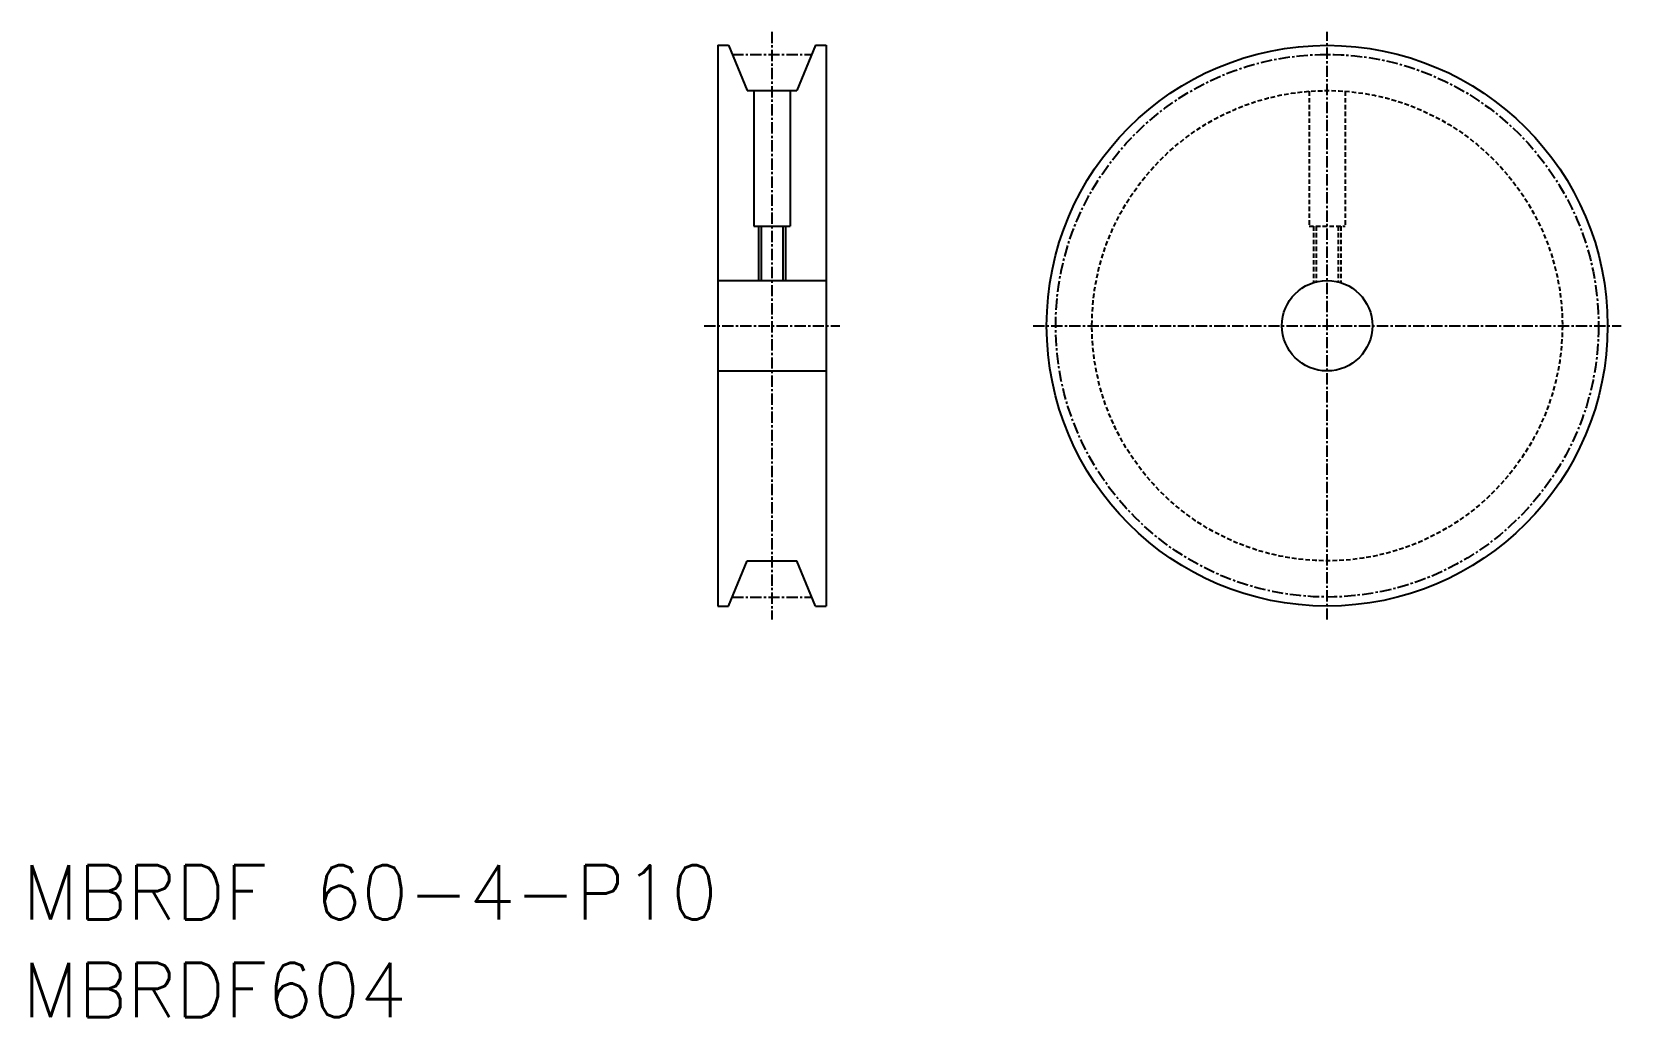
# Model space of a CAD drawing. Extents: x -285 to -109, y -61 to 48.
import ezdxf

# ---------------------------------------------------------------- set-up
doc = ezdxf.new("R2010")
doc.units = 0
doc.linetypes.add('CENTER', pattern=[2, 1.25, -0.25, 0.25, -0.25])
doc.linetypes.add('DASHED', pattern=[0.75, 0.5, -0.25])
doc.layers.get('0').update_dxf_attribs({"linetype": 'CONTINUOUS'})
doc.layers.add('CENTER', color=1, linetype='CENTER')
doc.styles.get("Standard").update_dxf_attribs({"font": 'txt.shx', "bigfont": '@extfont2.shx'})

msp = doc.modelspace()

# ---------------------------------------------------------------- linework, layer by layer
at = {"color": 7, "linetype": 'CONTINUOUS'}
for p, q in [((-209.15, 46.65), (-209.15, -15.35)), ((-209.15, 46.65), (-207.97, 46.65)), ((-207.97, 46.65), (-205.89, 41.65)), ((-198.34, 46.65), (-200.41, 41.65)), ((-198.34, 46.65), (-197.15, 46.65)), ((-197.15, 46.65), (-197.15, -15.35)), ((-205.89, 41.65), (-200.41, 41.65)), ((-205.15, 41.65), (-205.15, 26.65)), ((-201.15, 41.65), (-201.15, 26.65)), ((-197.15, 34.9), (-197.15, 34.9)), ((-205.15, 26.65), (-201.15, 26.65)), ((-204.35, 26.65), (-204.35, 20.65)), ((-201.95, 26.65), (-201.95, 20.65)), ((-209.15, 20.65), (-197.15, 20.65)), ((-209.15, 10.65), (-197.15, 10.65)), ((-207.97, -15.35), (-205.89, -10.35)), ((-205.89, -10.35), (-200.41, -10.35)), ((-198.34, -15.35), (-200.41, -10.35)), ((-209.15, -15.35), (-207.97, -15.35)), ((-198.34, -15.35), (-197.15, -15.35))]:
    msp.add_line(p, q, dxfattribs=at)
at = {"color": 3, "linetype": 'DASHED'}
for p, q in [((-143.79, 41.57), (-143.79, 26.65)), ((-139.79, 41.57), (-139.79, 26.65)), ((-143.79, 26.65), (-139.79, 26.65)), ((-143.29, 26.65), (-143.29, 20.42)), ((-142.99, 26.65), (-142.99, 20.5)), ((-140.59, 26.65), (-140.59, 20.5)), ((-140.29, 26.65), (-140.29, 20.42))]:
    msp.add_line(p, q, dxfattribs=at)
at = {"color": 3, "linetype": 'CONTINUOUS'}
for p, q in [((-204.65, 26.65), (-204.65, 20.65)), ((-201.65, 26.65), (-201.65, 20.65))]:
    msp.add_line(p, q, dxfattribs=at)
at = {"color": 7, "linetype": 'CONTINUOUS'}
for radius in [31, 5]:
    msp.add_circle((-141.79, 15.65), radius, dxfattribs=at)
at = {"color": 3, "linetype": 'DASHED'}
msp.add_circle((-141.79, 15.65), 26, dxfattribs=at)
at = {"layer": 'CENTER', "color": 1, "linetype": 'CENTER'}
for p, q in [((-203.15, 48.15), (-203.15, -16.85)), ((-141.79, -16.85), (-141.79, 48.15)), ((-207.55, 45.65), (-198.75, 45.65)), ((-210.65, 15.65), (-195.65, 15.65)), ((-210.65, 15.65), (-195.65, 15.65)), ((-174.29, 15.65), (-109.29, 15.65)), ((-207.55, -14.35), (-198.75, -14.35))]:
    msp.add_line(p, q, dxfattribs=at)
msp.add_circle((-141.79, 15.65), 30, dxfattribs=at)

# ---------------------------------------------------------------- texts
at = {"color": 7, "linetype": 'CONTINUOUS'}
for s, p in [('MBRDF 60-4-P10', (-285.99, -50)), ('MBRDF604', (-285.99, -60.81))]:
    msp.add_text(s, height=6, dxfattribs=at).set_placement(p)

doc.saveas('drawing.dxf')
